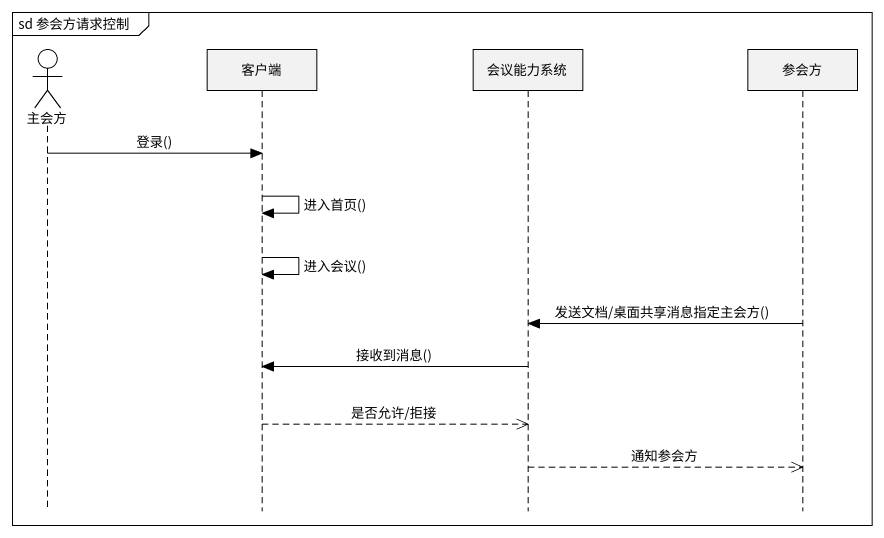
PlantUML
@startuml
mainframe sd 参会方请求控制
hide footbox
actor 主会方
participant 客户端
participant 会议能力系统
participant 参会方

主会方 -> 客户端 : 登录()
客户端 -> 客户端 : 进入首页()
客户端 -> 客户端 : 进入会议()
参会方 -> 会议能力系统 : 发送文档/桌面共享消息指定主会方()
会议能力系统 -> 客户端 : 接收到消息()
客户端 -->> 会议能力系统 : 是否允许/拒接
会议能力系统 -->> 参会方 : 通知参会方
@enduml
